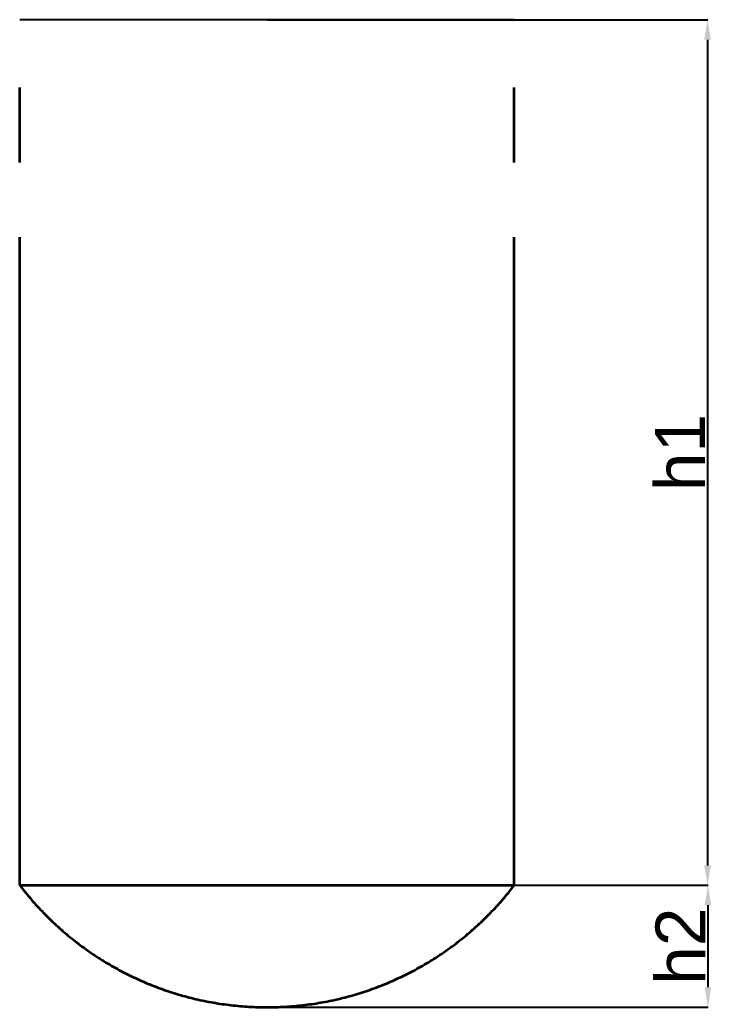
# Model space of a CAD drawing. Header units: inches. Extents: x 102447 to 288095, y 37526 to 105682.
# Drawn here: x 154299 to 157073, y 84240 to 88201 of the extents above; entities that cross this region are included whole.
import ezdxf

# ---------------------------------------------------------------- set-up
doc = ezdxf.new("R2010")
doc.units = ezdxf.units.IN
doc.header["$LTSCALE"] = 200
doc.header["$MEASUREMENT"] = 0
doc.linetypes.add('CENTER', pattern=[17.5, 13, -1.5, 1.5, -1.5])
doc.layers.add('DAMPER', color=211, linetype='CENTER', lineweight=35)
doc.styles.get("Standard").update_dxf_attribs({"font": 'Font - TrueType - Arial.ttf'})
doc.dimstyles.new('ISO-25', dxfattribs={"dimtxt": 100, "dimasz": 80, "dimexe": 1.25, "dimexo": 0.625, "dimgap": 10, "dimtad": 1, "dimtoh": 1, "dimdec": 0, "dimtxsty": 'Standard', "dimcen": 2.5, "dimadec": 0, "dimazin": 0, "dimtfac": 1, "dimtdec": 0, "dimtmove": 0, "dimatfit": 3, "dimfxl": 1, "dimarcsym": 0})

# ---------------------------------------------------------------- blocks, each defined once
blk = doc.blocks.new('*D56')
at = {"color": 0, "lineweight": -2, "transparency": 16777216}
for p, q in [((155292, 88200.9), (157059.8, 88200.9)), ((157058.6, 88120.9), (157058.6, 84808.8)), ((156284, 84728.8), (157059.8, 84728.8))]:
    blk.add_line(p, q, dxfattribs=at)
at = {"color": 0, "transparency": 16777216}
for points in [[(157045.2, 88120.9), (157071.9, 88120.9), (157058.6, 88200.9)], [(157045.2, 84808.8), (157071.9, 84808.8), (157058.6, 84728.8)]]:
    blk.add_solid(points, dxfattribs=at)
at = {"layer": 'Defpoints', "color": 0, "transparency": 16777216}
for p in [(155291.3, 88200.9), (156283.4, 84728.8), (157058.6, 84728.8)]:
    blk.add_point(p, dxfattribs=at)
at = {"color": 0, "transparency": 16777216, "insert": (156948.2, 86464.9), "char_height": 100, "attachment_point": 5, "rotation": 90}
blk.add_mtext('{\\H2x;h1}', dxfattribs=at)
blk = doc.blocks.new('*D57')
at = {"color": 0, "lineweight": -2, "transparency": 16777216}
for p, q in [((156284, 84728.8), (157061.3, 84728.8)), ((157060.1, 84648.8), (157060.1, 84319.6)), ((155292, 84239.6), (157061.3, 84239.6))]:
    blk.add_line(p, q, dxfattribs=at)
at = {"color": 0, "transparency": 16777216}
for points in [[(157046.7, 84648.8), (157073.4, 84648.8), (157060.1, 84728.8)], [(157046.7, 84319.6), (157073.4, 84319.6), (157060.1, 84239.6)]]:
    blk.add_solid(points, dxfattribs=at)
at = {"layer": 'Defpoints', "color": 0, "transparency": 16777216}
for p in [(156283.4, 84728.8), (155291.3, 84239.6), (157060.1, 84239.6)]:
    blk.add_point(p, dxfattribs=at)
at = {"color": 0, "transparency": 16777216, "insert": (156949.7, 84484.2), "char_height": 100, "attachment_point": 5, "rotation": 90}
blk.add_mtext('{\\H2x;h2}', dxfattribs=at)

msp = doc.modelspace()

# ---------------------------------------------------------------- linework, layer by layer
msp.add_line((156283.4, 88200.9), (154299.3, 88200.9))
at = {"layer": 'DAMPER', "color": 0}
for p, q in [((154299.3, 84728.8), (154299.3, 88200.9)), ((156283.4, 84728.8), (156283.4, 88200.9)), ((154299.3, 84728.8), (156283.4, 84728.8))]:
    msp.add_line(p, q, dxfattribs=at)
msp.add_arc((155291.3, 85489.9), 1250.4, 217.496, 322.504, dxfattribs=at)

# ---------------------------------------------------------------- dimensions: what is measured, and where the dimension line sits
for base, p1, p2, text, picture, middle in [((157058.6, 84728.8), (155291.3, 88200.9), (156283.4, 84728.8), '{\\H2x;h1}', '*D56', (156948.2, 86464.9)), ((157060.1, 84239.6), (156283.4, 84728.8), (155291.3, 84239.6), '{\\H2x;h2}', '*D57', (156949.7, 84484.2))]:
    dim = msp.add_linear_dim(base=base, p1=p1, p2=p2, angle=90, text=text, dimstyle='ISO-25')
    dim.commit()
    dim.dimension.update_dxf_attribs({"geometry": picture, "text_midpoint": middle})

doc.saveas('drawing.dxf')
